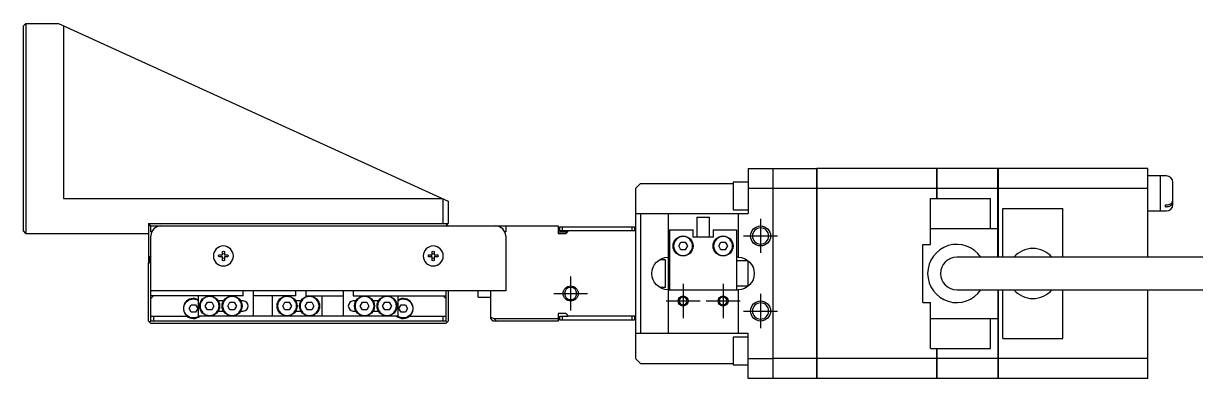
# Model space of a CAD drawing. Extents: x 0 to 932, y -8 to 779.
# Drawn here: x 0 to 234.5, y 358.5 to 429.5 of the extents above; entities that cross this region are included whole.
import ezdxf

# ---------------------------------------------------------------- set-up
doc = ezdxf.new("R2010")
doc.units = 0
doc.header["$LTSCALE"] = 0.5
doc.linetypes.add('CENTER', pattern=[50.8, 31.75, -6.35, 6.35, -6.35])
for name, color, linetype in [('MSM_CENTER', 1, 'CENTER'), ('MSM_CONTINUOUS', 7, 'CONTINUOUS'), ('MSM_NARROW', 5, 'CONTINUOUS')]:
    doc.layers.add(name, color=color, linetype=linetype)

msp = doc.modelspace()

# ---------------------------------------------------------------- linework, layer by layer
at = {"layer": 'MSM_CENTER'}
for p, q in [((147.5, 390.38), (147.5, 383.58)), ((144.1, 386.98), (150.9, 386.98)), ((109.5, 378.88), (109.5, 372.08)), ((106.1, 375.48), (112.9, 375.48)), ((132, 377.38), (132, 370.58)), ((140, 377.38), (140, 370.58)), ((147.5, 375.38), (147.5, 368.58)), ((128.6, 373.98), (135.4, 373.98)), ((136.6, 373.98), (143.4, 373.98)), ((144.1, 371.98), (150.9, 371.98))]:
    msp.add_line(p, q, dxfattribs=at)
at = {"layer": 'MSM_CONTINUOUS'}
for p, q in [((0, 428.98), (0.5, 429.48)), ((0.5, 429.48), (0.5, 387.48)), ((0.5, 429.48), (7, 429.48)), ((7, 429.48), (85, 393.93)), ((0, 387.98), (0, 428.98)), ((8, 429.02), (8, 394.48)), ((145, 400.48), (145, 391.48)), ((145, 400.48), (158.7, 400.48)), ((150, 358.48), (150, 400.48)), ((158.7, 400.48), (158.7, 358.48)), ((158.75, 400.43), (158.7, 400.43)), ((158.75, 400.48), (158.75, 358.48)), ((182.7, 400.48), (158.75, 400.48)), ((182.7, 400.48), (182.7, 394.48)), ((182.75, 400.43), (182.7, 400.43)), ((195, 400.48), (182.75, 400.48)), ((182.75, 400.48), (182.75, 394.48)), ((195, 382.73), (195, 400.48)), ((195.05, 400.43), (195, 400.43)), ((225, 400.48), (195.05, 400.48)), ((195.05, 400.48), (195.05, 382.73)), ((225, 382.73), (225, 400.48)), ((227.5, 398.98), (225, 398.98)), ((227.5, 391.98), (227.5, 398.98)), ((227.55, 398.93), (227.5, 398.93)), ((227.55, 391.98), (227.55, 398.98)), ((228.7, 398.98), (227.55, 398.98)), ((123.5, 397.48), (122.5, 396.48)), ((122.5, 396.48), (122.5, 362.48)), ((123.5, 397.48), (142, 397.48)), ((142, 397.73), (142, 392.23)), ((145, 397.73), (142, 397.73)), ((150, 396.48), (145, 396.48)), ((158.7, 396.45), (150, 396.45)), ((182.7, 396.45), (158.75, 396.45)), ((195, 396.45), (182.75, 396.45)), ((225, 396.45), (195.05, 396.45)), ((230, 393.28), (230, 397.68)), ((8, 394.48), (83.8, 394.48)), ((84, 389.48), (84, 394.38)), ((158.75, 396.19), (158.7, 396.19)), ((181.5, 385.26), (181.5, 394.48)), ((181.5, 394.48), (193.5, 394.48)), ((182.75, 396.19), (182.7, 396.19)), ((193.5, 388.48), (193.5, 394.48)), ((195.05, 396.19), (195, 396.19)), ((85, 393.93), (85, 389.48)), ((142, 392.23), (145, 392.23)), ((196, 382.73), (196, 392.48)), ((196, 392.48), (208, 392.48)), ((208, 382.73), (208, 392.48)), ((225, 391.98), (227.5, 391.98)), ((227.5, 392.03), (227.55, 392.03)), ((227.55, 391.98), (228.7, 391.98)), ((228.5, 392.83), (228.5, 393.18)), ((228.5, 393.18), (228.7, 393.18)), ((228.5, 392.83), (228.7, 392.83)), ((25, 388.98), (25.5, 389.48)), ((25, 389.48), (25, 381.78)), ((25, 389.48), (85, 389.48)), ((85, 388.98), (84.5, 389.48)), ((122.5, 391.48), (145, 391.48)), ((123.5, 391.48), (123.5, 367.48)), ((129, 391.48), (129, 382.73)), ((134.75, 390.73), (137.25, 390.73)), ((134.75, 390.73), (134.75, 386.73)), ((137.25, 386.73), (137.25, 390.73)), ((143, 391.48), (143, 382.73)), ((0.5, 387.48), (0, 387.98)), ((0.5, 387.48), (25, 387.48)), ((25.25, 389.23), (25.5, 388.98)), ((25.5, 387.78), (25.5, 388.98)), ((25.5, 388.98), (107, 388.98)), ((25.5, 387.78), (25.67, 387.78)), ((84.5, 388.98), (84.75, 389.23)), ((96.5, 387.78), (96.33, 387.78)), ((96.5, 388.98), (96.5, 387.78)), ((107, 388.98), (107, 387.48)), ((108.75, 387.73), (107, 387.73)), ((107, 387.48), (108.5, 387.48)), ((107.3, 387.98), (107.3, 388.78)), ((107.3, 388.78), (122.3, 388.78)), ((122.5, 387.98), (107.3, 387.98)), ((107.8, 388.78), (107.8, 387.98)), ((109, 387.98), (108.5, 387.48)), ((121.8, 387.98), (121.8, 388.78)), ((122.3, 388.78), (122.3, 387.98)), ((129.3, 388.23), (129.3, 376.23)), ((129.3, 388.23), (134, 388.23)), ((134, 386.73), (134, 388.23)), ((138, 388.23), (138, 386.73)), ((138, 388.23), (142.7, 388.23)), ((142.7, 388.23), (142.7, 376.23)), ((181.5, 388.48), (195, 388.48)), ((25.5, 369.98), (25.5, 386.98)), ((96.5, 386.98), (96.5, 375.98)), ((131.13, 384.98), (131.57, 385.73)), ((131.57, 384.23), (131.13, 384.98)), ((131.57, 385.73), (132.43, 385.73)), ((132.43, 385.73), (132.87, 384.98)), ((132.87, 384.98), (132.43, 384.23)), ((138, 386.73), (134, 386.73)), ((139.13, 384.98), (139.57, 385.73)), ((139.57, 384.23), (139.13, 384.98)), ((139.57, 385.73), (140.43, 385.73)), ((140.43, 385.73), (140.87, 384.98)), ((140.87, 384.98), (140.43, 384.23)), ((180, 385.26), (181.5, 385.26)), ((180, 373.7), (180, 385.26)), ((25.5, 382.98), (25, 382.48)), ((25.5, 382.48), (25, 382.48)), ((39.07, 383.18), (39.8, 383.18)), ((39.8, 382.78), (39.07, 382.78)), ((39.8, 383.18), (39.8, 383.9)), ((39.8, 382.05), (39.8, 382.78)), ((40.2, 383.9), (40.2, 383.18)), ((40.2, 383.18), (40.93, 383.18)), ((40.2, 382.78), (40.2, 382.05)), ((40.93, 382.78), (40.2, 382.78)), ((81.07, 383.18), (81.8, 383.18)), ((81.8, 382.78), (81.07, 382.78)), ((81.8, 383.18), (81.8, 383.9)), ((81.8, 382.05), (81.8, 382.78)), ((82.2, 383.9), (82.2, 383.18)), ((82.2, 383.18), (82.93, 383.18)), ((82.2, 382.78), (82.2, 382.05)), ((82.93, 382.78), (82.2, 382.78)), ((129.3, 382.73), (129, 382.73)), ((129.1, 376.23), (129.1, 382.73)), ((132.43, 384.23), (131.57, 384.23)), ((140.43, 384.23), (139.57, 384.23)), ((143, 382.73), (142.7, 382.73)), ((286.75, 382.73), (186.75, 382.73)), ((25, 382.25), (25.5, 382.25)), ((25, 381.48), (25.5, 381.98)), ((25.1, 381.68), (25, 381.78)), ((25, 369.98), (25, 381.48)), ((25.1, 381.58), (25.1, 381.78)), ((25.25, 381.73), (25.5, 381.48)), ((25.5, 382.08), (25.4, 382.08)), ((128.5, 382.23), (127.27, 382.23)), ((128.5, 376.73), (128.5, 382.23)), ((145, 381.98), (142.7, 381.98)), ((145, 376.91), (145, 382.04)), ((96.5, 375.98), (25.5, 375.98)), ((44, 374.98), (44, 375.98)), ((46, 375.98), (46, 370.98)), ((54.5, 374.98), (54.5, 375.98)), ((56.5, 375.98), (56.5, 374.98)), ((64, 375.98), (64, 370.98)), ((66, 375.98), (66, 374.98)), ((84.5, 375.98), (84.5, 369.98)), ((85, 375.98), (85, 369.98)), ((91, 374.73), (91, 375.98)), ((93.5, 370.48), (93.5, 375.98)), ((127.27, 376.73), (128.5, 376.73)), ((129, 376.23), (129, 367.48)), ((129, 376.23), (143, 376.23)), ((142.7, 376.98), (145, 376.98)), ((143, 376.23), (143, 367.48)), ((186.75, 376.23), (286.75, 376.23)), ((195, 376.23), (195, 358.48)), ((195.05, 376.23), (195.05, 358.48)), ((196, 366.48), (196, 376.23)), ((208, 366.48), (208, 376.23)), ((225, 358.48), (225, 376.23)), ((25.5, 374.48), (26, 374.98)), ((44, 374.98), (25.5, 374.98)), ((33.13, 372.48), (33.57, 373.23)), ((33.57, 373.23), (34.43, 373.23)), ((34.43, 373.23), (34.87, 372.48)), ((35, 370.98), (35, 374.98)), ((36.38, 372.98), (36.82, 373.73)), ((36.82, 372.23), (36.38, 372.98)), ((36.82, 373.73), (37.68, 373.73)), ((37.68, 373.73), (38.12, 372.98)), ((38.12, 372.98), (37.68, 372.23)), ((40.02, 373.98), (38.98, 373.98)), ((40.88, 372.98), (41.32, 373.73)), ((41.32, 372.23), (40.88, 372.98)), ((41.32, 373.73), (42.18, 373.73)), ((42.18, 373.73), (42.62, 372.98)), ((42.62, 372.98), (42.18, 372.23)), ((44, 373.98), (43.48, 373.98)), ((54.5, 374.98), (46, 374.98)), ((49.8, 374.98), (49.8, 370.98)), ((51.88, 372.98), (52.32, 373.73)), ((52.32, 372.23), (51.88, 372.98)), ((52.32, 373.73), (53.18, 373.73)), ((53.18, 373.73), (53.62, 372.98)), ((53.62, 372.98), (53.18, 372.23)), ((55.52, 373.98), (54.48, 373.98)), ((56.38, 372.98), (56.82, 373.73)), ((56.82, 372.23), (56.38, 372.98)), ((56.5, 374.98), (64, 374.98)), ((56.82, 373.73), (57.68, 373.73)), ((57.68, 373.73), (58.12, 372.98)), ((58.12, 372.98), (57.68, 372.23)), ((59.8, 370.98), (59.8, 374.98)), ((66, 374.98), (84.5, 374.98)), ((66.52, 373.98), (66, 373.98)), ((67.38, 372.98), (67.82, 373.73)), ((67.82, 372.23), (67.38, 372.98)), ((67.82, 373.73), (68.68, 373.73)), ((68.68, 373.73), (69.12, 372.98)), ((69.12, 372.98), (68.68, 372.23)), ((71.02, 373.98), (69.98, 373.98)), ((71.88, 372.98), (72.32, 373.73)), ((72.32, 372.23), (71.88, 372.98)), ((72.32, 373.73), (73.18, 373.73)), ((73.18, 373.73), (73.62, 372.98)), ((73.62, 372.98), (73.18, 372.23)), ((75, 370.98), (75, 374.98)), ((75.13, 372.48), (75.57, 373.23)), ((75.57, 373.23), (76.43, 373.23)), ((76.43, 373.23), (76.87, 372.48)), ((84, 374.98), (84.5, 374.48)), ((91, 374.73), (93.5, 374.73)), ((139.28, 373.66), (139.3, 373.68)), ((139.3, 373.68), (139.28, 373.66)), ((139.3, 374.33), (139.3, 373.68)), ((180, 373.7), (181.5, 373.7)), ((181.5, 364.48), (181.5, 373.7)), ((25.5, 370.98), (32.68, 370.98)), ((26, 370.98), (26, 369.98)), ((33.57, 371.73), (33.13, 372.48)), ((34.43, 371.73), (33.57, 371.73)), ((34.87, 372.48), (34.43, 371.73)), ((75, 370.98), (35, 370.98)), ((37.68, 372.23), (36.82, 372.23)), ((38.98, 371.98), (40.02, 371.98)), ((42.18, 372.23), (41.32, 372.23)), ((43.48, 371.98), (44, 371.98)), ((53.18, 372.23), (52.32, 372.23)), ((54.48, 371.98), (55.52, 371.98)), ((57.68, 372.23), (56.82, 372.23)), ((66, 371.98), (66.52, 371.98)), ((68.68, 372.23), (67.82, 372.23)), ((69.98, 371.98), (71.02, 371.98)), ((73.18, 372.23), (72.32, 372.23)), ((75.57, 371.73), (75.13, 372.48)), ((76.43, 371.73), (75.57, 371.73)), ((76.87, 372.48), (76.43, 371.73)), ((77.32, 370.98), (84.5, 370.98)), ((84, 369.98), (84, 370.98)), ((93.5, 370.78), (94.11, 370.48)), ((108.5, 371.48), (107, 371.48)), ((107, 371.48), (107, 369.98)), ((107.3, 370.18), (107.3, 370.98)), ((107.3, 370.98), (109, 370.98)), ((107.8, 370.98), (107.8, 370.18)), ((108.5, 371.48), (109, 370.98)), ((122.5, 370.98), (109, 370.98)), ((121.8, 370.18), (121.8, 370.98)), ((122.3, 370.98), (122.3, 370.18)), ((25.5, 369.48), (25, 369.98)), ((25.5, 369.98), (25.25, 369.73)), ((84.5, 369.98), (25.5, 369.98)), ((84.5, 369.48), (25.5, 369.48)), ((84.75, 369.73), (84.5, 369.98)), ((84.5, 369.48), (85, 369.98)), ((94, 369.98), (93.5, 370.48)), ((107, 369.98), (94, 369.98)), ((94.11, 370.48), (107, 370.48)), ((94.11, 370.48), (94.61, 369.98)), ((122.3, 370.18), (107.3, 370.18)), ((181.5, 370.48), (195, 370.48)), ((193.5, 364.48), (193.5, 370.48)), ((145, 367.48), (122.5, 367.48)), ((142, 366.73), (142, 361.23)), ((145, 366.73), (142, 366.73)), ((145, 358.48), (145, 367.48)), ((196, 366.48), (208, 366.48)), ((181.5, 364.48), (193.5, 364.48)), ((182.7, 364.48), (182.7, 358.48)), ((182.75, 364.48), (182.75, 358.48)), ((122.5, 362.48), (123.5, 361.48)), ((123.5, 361.48), (142, 361.48)), ((142, 361.23), (145, 361.23)), ((145, 362.48), (150, 362.48)), ((158.7, 362.5), (150, 362.5)), ((158.75, 362.76), (158.7, 362.76)), ((182.7, 362.5), (158.75, 362.5)), ((182.75, 362.76), (182.7, 362.76)), ((195, 362.5), (182.75, 362.5)), ((195.05, 362.76), (195, 362.76)), ((225, 362.5), (195.05, 362.5)), ((158.7, 358.48), (145, 358.48)), ((158.75, 358.53), (158.7, 358.53)), ((182.7, 358.48), (158.75, 358.48)), ((182.75, 358.53), (182.7, 358.53)), ((195, 358.48), (182.75, 358.48)), ((195.05, 358.53), (195, 358.53)), ((225, 358.48), (195.05, 358.48))]:
    msp.add_line(p, q, dxfattribs=at)
at = {"layer": 'MSM_CONTINUOUS', "extrusion": (0, 0, -1)}
for centre, radius in [((-147.5, 386.98), 1.62), ((-40, 382.98), 2), ((-82, 382.98), 2), ((-132, 384.98), 1.9), ((-140, 384.98), 1.9), ((-109.5, 375.48), 1.23), ((-37.25, 372.98), 1.9), ((-41.75, 372.98), 1.9), ((-52.75, 372.98), 1.9), ((-57.25, 372.98), 1.9), ((-68.25, 372.98), 1.9), ((-72.75, 372.98), 1.9), ((-132, 373.98), 0.783), ((-140, 373.98), 0.783), ((-147.5, 371.98), 1.62)]:
    msp.add_circle(centre, radius, dxfattribs=at)
at = {"layer": 'MSM_CONTINUOUS'}
for centre in [(132, 384.98), (140, 384.98), (37.25, 372.98), (41.75, 372.98), (52.75, 372.98), (57.25, 372.98), (68.25, 372.98), (72.75, 372.98)]:
    msp.add_circle(centre, 2, dxfattribs=at)
for centre, radius, start, end in [((228.7, 397.68), 1.3, 0, 90), ((229.19, 394.14), 0.809, 303.6126, 357.2927), ((228.72, 394.79), 1.61, 269.2584, 304.7863), ((228.7, 393.28), 1.3, 270, 360), ((228.72, 394.49), 1.66, 269.4455, 299.7231), ((229.11, 393.83), 0.891, 298.7486, 355.0367), ((27.5, 386.98), 2, 90, 180), ((94.5, 386.98), 2, 0, 90), ((186.75, 379.48), 5.82, 33.9465, 326.0534), ((40, 382.98), 0.435, 152.6335, 207.3665), ((40, 382.98), 0.435, 62.6335, 117.3665), ((40, 382.98), 0.435, 242.6335, 297.3665), ((40, 382.98), 0.435, 332.6335, 27.3665), ((82, 382.98), 0.435, 152.6335, 207.3665), ((82, 382.98), 0.435, 62.6335, 117.3665), ((82, 382.98), 0.435, 242.6335, 297.3665), ((82, 382.98), 0.435, 332.6335, 27.3665), ((186.75, 379.48), 3.25, 90, 270), ((202, 379.48), 5, 40.5416, 139.4584), ((25.4, 381.78), 0.3, 90, 180), ((202, 379.48), 5, 220.5416, 319.4584), ((34, 372.48), 2, 60, 311.4096), ((44, 372.98), 1, 270, 90), ((66, 372.98), 1, 90, 270), ((76, 372.48), 2, 228.5904, 120)]:
    msp.add_arc(centre, radius, start, end, dxfattribs=at)
at = {"layer": 'MSM_CONTINUOUS', "extrusion": (0, 0, -1)}
for centre, radius, start, end in [((-40, 382.98), 0.95, 347.8468, 12.1532), ((-40, 382.98), 0.95, 77.8468, 102.1532), ((-40, 382.98), 0.95, 167.8468, 192.1532), ((-82, 382.98), 0.95, 347.8468, 12.1532), ((-82, 382.98), 0.95, 77.8468, 102.1532), ((-82, 382.98), 0.95, 167.8468, 192.1532), ((-129, 379.48), 3.25, 270, 90), ((-143, 379.48), 3.25, 90, 270), ((-40, 382.98), 0.95, 257.8468, 282.1532), ((-82, 382.98), 0.95, 257.8468, 282.1532), ((-34, 372.48), 1.9, 232.1364, 121.7568), ((-76, 372.48), 1.9, 58.2431, 307.8636)]:
    msp.add_arc(centre, radius, start, end, dxfattribs=at)
at = {"layer": 'MSM_NARROW'}
for centre, radius in [((147.5, 386.98), 2), ((109.5, 375.48), 1.5), ((132, 373.98), 1), ((140, 373.98), 1), ((147.5, 371.98), 2)]:
    msp.add_circle(centre, radius, dxfattribs=at)

doc.saveas('drawing.dxf')
